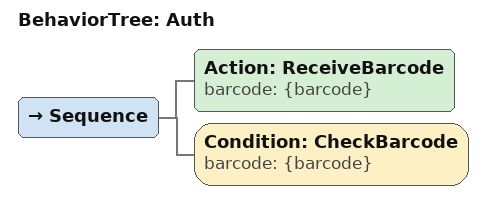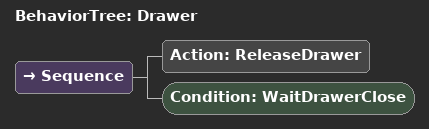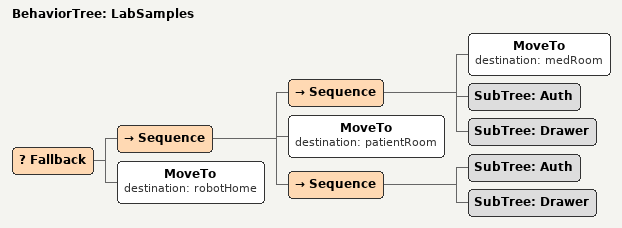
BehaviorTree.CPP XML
<?xml version="1.0"?>
<root main_tree_to_execute="LabSamples" BTCPP_format="3" >
    <BehaviorTree ID="Auth">
        <Sequence>
		<Action ID="ReceiveBarcode" barcode="{barcode}"/>
		<Condition ID="CheckBarcode" barcode="{barcode}"/>
        </Sequence>
    </BehaviorTree>
    <BehaviorTree ID="Drawer">
        <Sequence>
            <Action ID="ReleaseDrawer"/>
            <Condition ID="WaitDrawerClose"/>
        </Sequence>
    </BehaviorTree>
    <BehaviorTree ID="LabSamples">
        <Fallback>
            <Sequence>
                <Sequence>
                    <MoveTo destination="medRoom"/>
                    <SubTree ID="Auth"/>
                    <SubTree ID="Drawer"/>
                </Sequence>
                <MoveTo destination="patientRoom"/>
                <Sequence>
                    <SubTree ID="Auth"/>
                    <SubTree ID="Drawer"/>
                </Sequence>
            </Sequence>
            <MoveTo destination="robotHome"/>
        </Fallback>
    </BehaviorTree>
</root>
